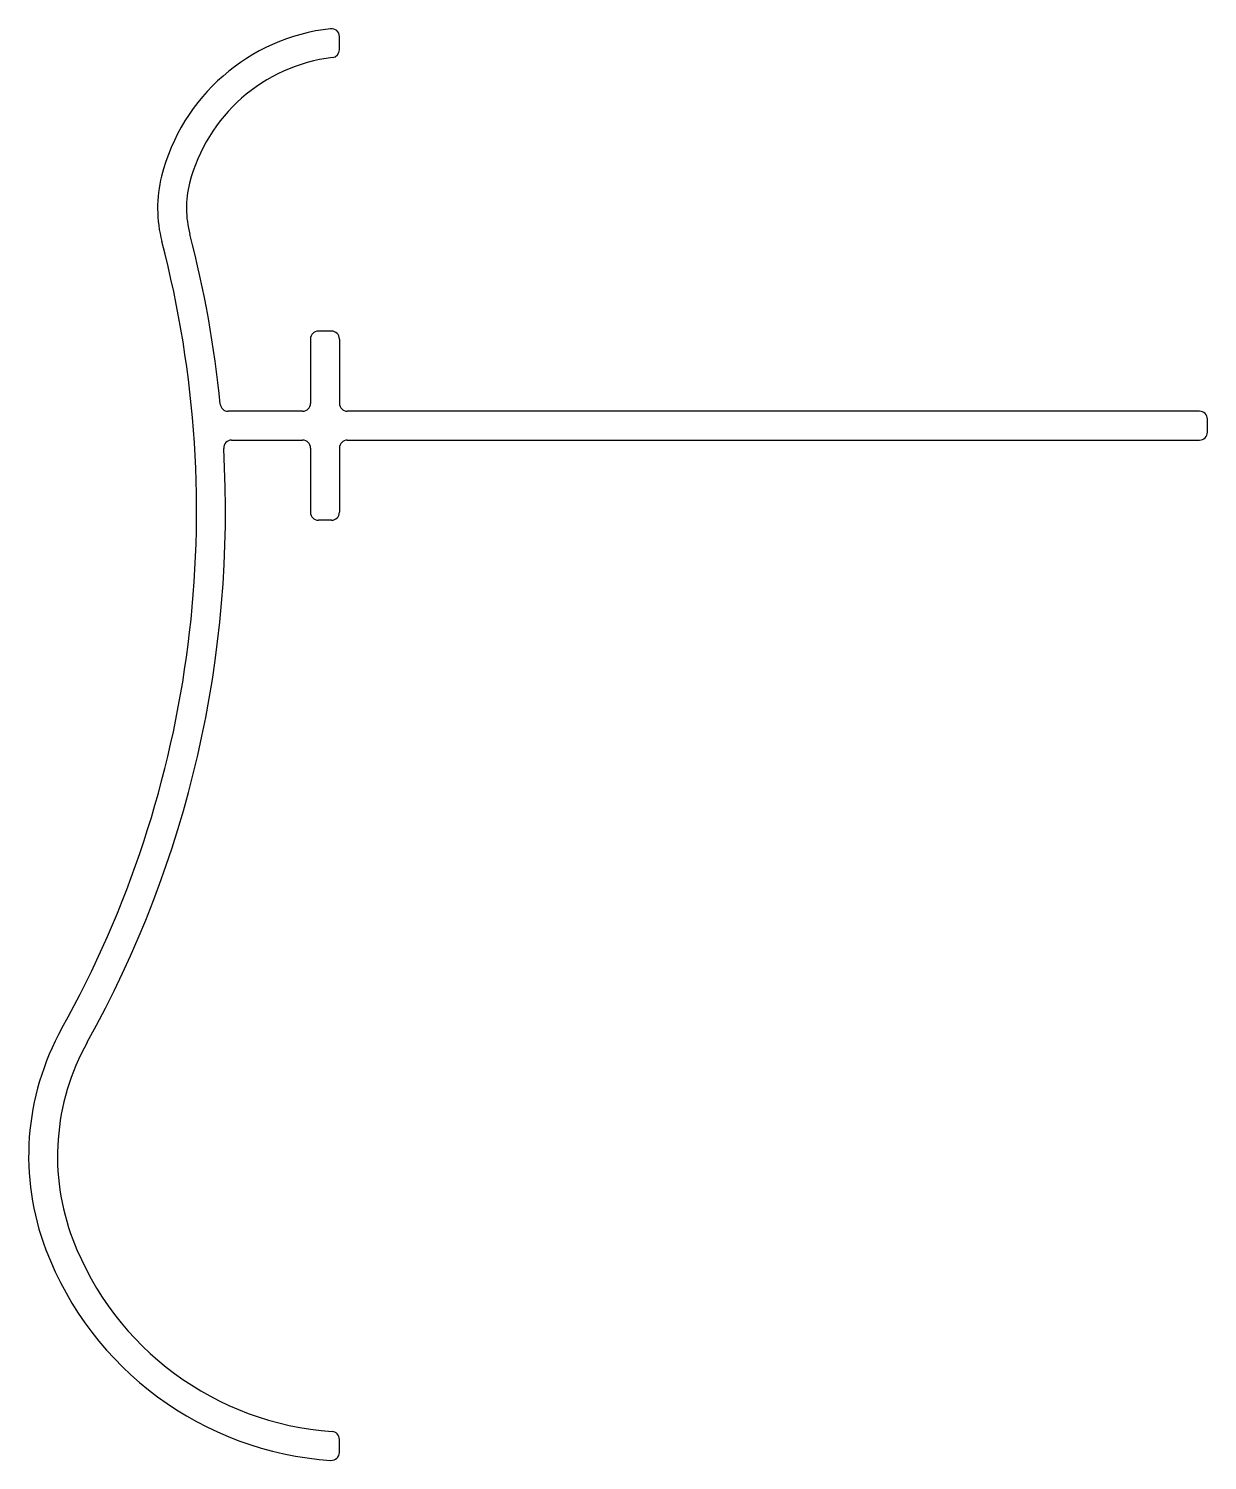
# Model space of a CAD drawing. Extents: x 861.7 to 906.6, y 460.5 to 515.
import ezdxf

# ---------------------------------------------------------------- set-up
doc = ezdxf.new("R2010")
doc.units = 0
doc.layers.get('0').update_dxf_attribs({"linetype": 'CONTINUOUS'})

msp = doc.modelspace()

# ---------------------------------------------------------------- linework, layer by layer
at = {"color": 0}
for p, q in [((873.543, 514.183), (873.543, 514.686)), ((873.243, 503.464), (872.743, 503.464)), ((872.443, 503.164), (872.443, 500.714)), ((873.543, 503.164), (873.543, 500.714)), ((872.143, 500.414), (869.304, 500.414)), ((906.303, 500.414), (873.843, 500.414)), ((906.603, 499.614), (906.603, 500.114)), ((869.436, 499.314), (872.143, 499.314)), ((872.443, 499.014), (872.443, 496.564)), ((873.543, 499.014), (873.543, 496.564)), ((873.843, 499.314), (906.303, 499.314)), ((873.243, 496.264), (872.743, 496.264)), ((873.543, 460.757), (873.543, 461.258))]:
    msp.add_line(p, q, dxfattribs=at)
for centre, radius, start, end in [((874.043, 507.531), 7.5, 96.3794, 165.8392), ((873.243, 514.686), 0.3, 0, 96.3794), ((874.043, 507.531), 6.4, 96.8576, 165.8392), ((873.243, 514.183), 0.3, 276.8576, 0), ((871.619, 508.142), 5, 165.8392, 194.6968), ((871.619, 508.142), 3.9, 165.8392, 194.6968), ((827.686, 496.62), 41.518, 5.6189, 14.6968), ((827.686, 496.62), 40.418, 330.8219, 14.6968), ((872.743, 503.164), 0.3, 90, 180), ((873.243, 503.164), 0.3, 0, 90), ((869.304, 500.714), 0.3, 185.6189, 270), ((872.143, 500.714), 0.3, 270, 0), ((873.843, 500.714), 0.3, 180, 270), ((906.303, 500.114), 0.3, 0, 90), ((906.303, 499.614), 0.3, 270, 0), ((827.686, 496.62), 41.518, 330.8219, 3.2825), ((869.436, 499.014), 0.3, 90, 183.2825), ((872.143, 499.014), 0.3, 0, 90), ((873.843, 499.014), 0.3, 90, 180), ((872.743, 496.564), 0.3, 180, 270), ((873.243, 496.564), 0.3, 270, 0), ((871.707, 472.039), 10, 150.8219, 200.8889), ((871.707, 472.039), 8.9, 150.8219, 200.8889), ((874.043, 472.931), 12.5, 200.8889, 266.2402), ((874.043, 472.931), 11.4, 200.8889, 266.0793), ((873.243, 461.258), 0.3, 0, 86.0793), ((873.243, 460.757), 0.3, 266.2402, 0)]:
    msp.add_arc(centre, radius, start, end, dxfattribs=at)

doc.saveas('drawing.dxf')
